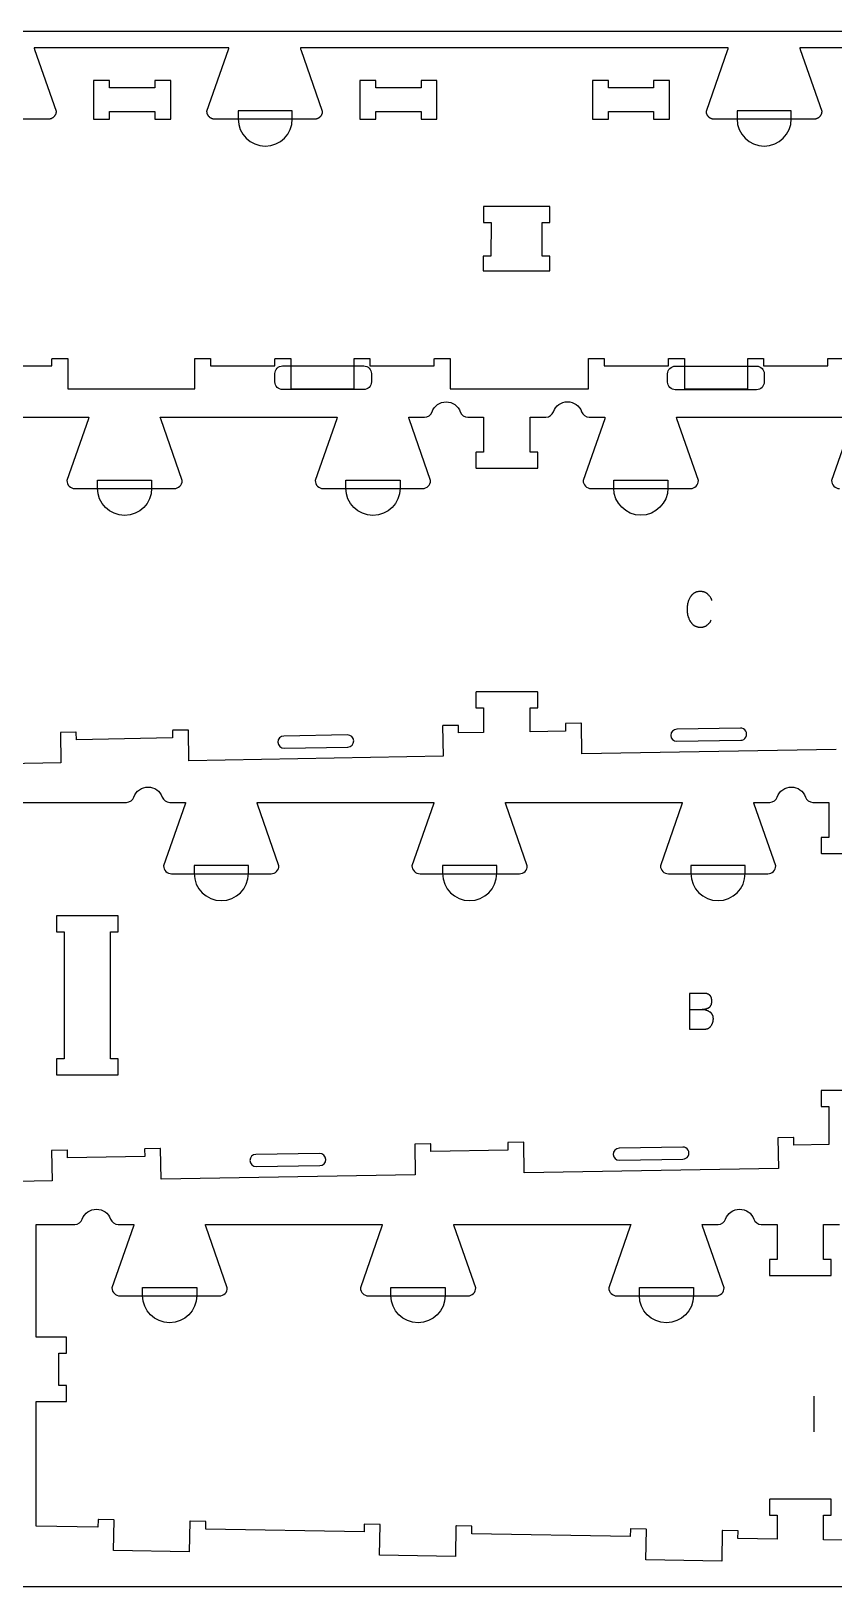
# Model space of a CAD drawing. Header units: millimetres. Extents: x -1220 to 1220, y -1270 to 1270.
# Drawn here: x -40 to 590, y 50 to 1270 of the extents above; entities that cross this region are included whole.
import ezdxf

# ---------------------------------------------------------------- set-up
doc = ezdxf.new("R2010")
doc.units = ezdxf.units.MM
for name, color, linetype, true_color in [('0_SHEET_SPRUCEPLY_2440X122', 1, 'Continuous', 0xff0000), ('1_ANYTOOL_1MMDEEP_LABELS_S', 2, 'Continuous', 0xffff00), ('3_ANYTOOL_CUTTHROUGH_INSID', 4, 'Continuous', 0x00ffff), ('4_ANYTOOL_CUTTHROUGH_OUTSI', 5, 'Continuous', 0x0000ff), ('5_ANYTOOL_HALF_MILL_9MM_IN', 3, 'Continuous', 0x00ff00)]:
    doc.layers.add(name, color=color, linetype=linetype, true_color=true_color)

msp = doc.modelspace()

# ---------------------------------------------------------------- linework, layer by layer
at = {"layer": '0_SHEET_SPRUCEPLY_2440X122'}
msp.add_lwpolyline([(1220, 1270), (1220, 50), (-1220, 50), (-1220, 1270)], close=True, dxfattribs=at)
at = {"layer": '1_ANYTOOL_1MMDEEP_LABELS_S'}
for points in [[(494.4, 823.6), (494.3, 824), (494.1, 824.3), (493.9, 824.7), (493.8, 825), (493.6, 825.4), (493.4, 825.7), (493.2, 826), (493, 826.4), (492.7, 826.7), (492.5, 827), (492.3, 827.3), (492, 827.5), (491.7, 827.8), (491.5, 828.1), (491.2, 828.3), (490.9, 828.6), (490.6, 828.8), (490.5, 828.9), (490.3, 829.1), (490.1, 829.2), (490, 829.3), (489.8, 829.4), (489.7, 829.5), (489.5, 829.6), (489.3, 829.6), (489.2, 829.7), (489, 829.8), (488.8, 829.9), (488.7, 830), (488.5, 830), (488.3, 830.1), (488.1, 830.1), (488, 830.2), (487.8, 830.3), (487.6, 830.3), (487.4, 830.3), (487.2, 830.4), (487, 830.4), (486.8, 830.5), (486.6, 830.5), (486.4, 830.5), (486.2, 830.5), (486, 830.6), (485.8, 830.6), (485.6, 830.6), (485.4, 830.6), (485.2, 830.6), (484.9, 830.6), (484.6, 830.6), (484.3, 830.5), (484, 830.5), (483.7, 830.5), (483.4, 830.4), (483.1, 830.4), (482.8, 830.3), (482.5, 830.2), (482.2, 830.2), (482, 830.1), (481.7, 830), (481.4, 829.9), (481.3, 829.8), (481.2, 829.7), (481.1, 829.7), (480.9, 829.6), (480.8, 829.6), (480.7, 829.5), (480.6, 829.4), (480.4, 829.3), (480.3, 829.3), (480.2, 829.2), (480.1, 829.1), (480, 829), (479.8, 828.9), (479.5, 828.7), (479.3, 828.5), (479.1, 828.3), (478.9, 828.1), (478.7, 827.9), (478.5, 827.7), (478.3, 827.5), (478.1, 827.2), (477.9, 827), (477.8, 826.7), (477.6, 826.5), (477.4, 826.2), (477.1, 825.6), (476.8, 825.1), (476.5, 824.5), (476.3, 823.9), (476, 823.4), (475.8, 822.8), (475.6, 822.2), (475.5, 821.6), (475.3, 821), (475.2, 820.4), (475.1, 819.8), (475, 819.1), (474.9, 818.5), (474.9, 817.9), (474.8, 817.2), (474.8, 816.6), (474.8, 815.9), (474.9, 815.3), (474.9, 814.6), (475, 814), (475.1, 813.4), (475.2, 812.8), (475.3, 812.2), (475.5, 811.6), (475.7, 811), (475.8, 810.4), (476.1, 809.8), (476.3, 809.2), (476.6, 808.6), (476.8, 808.1), (477.1, 807.5), (477.5, 806.9), (477.6, 806.7), (477.8, 806.4), (478, 806.2), (478.2, 805.9), (478.4, 805.7), (478.6, 805.5), (478.8, 805.2), (479, 805), (479.2, 804.8), (479.4, 804.6), (479.6, 804.5), (479.8, 804.3), (480, 804.2), (480.1, 804.1), (480.2, 804), (480.3, 804), (480.4, 803.9), (480.6, 803.8), (480.7, 803.7), (480.8, 803.7), (481.1, 803.5), (481.3, 803.4), (481.6, 803.3), (481.9, 803.2), (482.1, 803.1), (482.4, 803), (482.7, 802.9), (483, 802.9), (483.3, 802.8), (483.6, 802.7), (483.9, 802.7), (484.2, 802.7), (484.5, 802.6), (484.9, 802.6), (485.2, 802.6), (485.5, 802.6), (485.9, 802.6), (486.2, 802.6), (486.4, 802.6), (486.6, 802.6), (486.8, 802.7), (486.9, 802.7), (487.1, 802.7), (487.3, 802.7), (487.4, 802.8), (487.6, 802.8), (487.7, 802.8), (487.9, 802.9), (488, 802.9), (488.2, 803), (488.3, 803), (488.5, 803.1), (488.6, 803.1), (488.8, 803.2), (488.9, 803.2), (489.1, 803.3), (489.2, 803.4), (489.4, 803.4), (489.5, 803.5), (489.6, 803.6), (489.8, 803.7), (489.9, 803.7), (490, 803.8), (490.2, 803.9), (490.3, 804), (490.4, 804.1), (490.7, 804.3), (490.9, 804.5), (491.1, 804.7), (491.4, 804.9), (491.6, 805.1), (491.8, 805.4), (492, 805.6), (492.3, 805.8), (492.5, 806.1), (492.7, 806.3), (492.9, 806.6), (493.1, 806.9), (493.2, 807.2), (493.4, 807.4), (493.6, 807.7), (493.8, 808)], [(476.7, 502.7), (486.6, 502.8), (486.9, 502.8), (487.3, 502.9), (487.7, 502.9), (488, 503), (488.4, 503), (488.7, 503.1), (489.1, 503.2), (489.4, 503.2), (489.7, 503.3), (490.1, 503.4), (490.4, 503.6), (490.7, 503.7), (491, 503.8), (491.3, 503.9), (491.6, 504.1), (491.9, 504.2), (492, 504.3), (492, 504.3), (492.1, 504.4), (492.2, 504.4), (492.3, 504.4), (492.3, 504.5), (492.4, 504.5), (492.4, 504.6), (492.5, 504.6), (492.6, 504.7), (492.6, 504.7), (492.7, 504.8), (492.8, 504.9), (492.8, 504.9), (492.9, 505), (492.9, 505), (493, 505.1), (493, 505.2), (493.1, 505.2), (493.1, 505.3), (493.2, 505.3), (493.2, 505.4), (493.3, 505.5), (493.3, 505.6), (493.4, 505.6), (493.4, 505.7), (493.5, 505.8), (493.5, 505.8), (493.6, 505.9), (493.6, 506), (493.6, 506.1), (493.7, 506.2), (493.7, 506.2), (493.7, 506.3), (493.8, 506.5), (493.9, 506.7), (493.9, 506.8), (494, 507), (494, 507.2), (494.1, 507.4), (494.1, 507.6), (494.1, 507.8), (494.2, 508), (494.2, 508.2), (494.2, 508.5), (494.2, 508.7), (494.2, 508.9), (494.3, 509.1), (494.3, 509.4), (494.3, 509.8), (494.2, 509.9), (494.2, 510.1), (494.2, 510.3), (494.2, 510.5), (494.2, 510.6), (494.2, 510.8), (494.1, 511), (494.1, 511.1), (494.1, 511.3), (494, 511.4), (494, 511.6), (494, 511.7), (493.9, 511.9), (493.9, 512), (493.8, 512.2), (493.8, 512.3), (493.7, 512.4), (493.6, 512.6), (493.6, 512.7), (493.5, 512.8), (493.5, 512.9), (493.4, 513.1), (493.3, 513.2), (493.2, 513.3), (493.1, 513.4), (493.1, 513.5), (493, 513.6), (492.9, 513.7), (492.8, 513.8), (492.7, 513.9), (492.6, 514), (492.5, 514.1), (492.4, 514.2), (492.3, 514.3), (492.2, 514.4), (492.1, 514.4), (491.9, 514.5), (491.8, 514.6), (491.7, 514.6), (491.6, 514.7), (491.4, 514.8), (491.3, 514.8), (491.2, 514.9), (491, 515), (490.9, 515), (490.7, 515.1), (490.6, 515.1), (490.4, 515.1), (490.3, 515.2), (490.1, 515.2), (490, 515.2), (489.8, 515.3), (489.6, 515.3), (489.5, 515.3), (489.3, 515.4), (489.1, 515.4), (489, 515.4), (488.8, 515.4), (488.4, 515.4), (488, 515.4), (476.7, 515.4)], [(476.7, 515.4), (476.7, 487.4), (485.8, 487.4), (488.1, 487.3), (488.3, 487.3), (488.6, 487.3), (488.8, 487.3), (489, 487.4), (489.2, 487.4), (489.4, 487.4), (489.6, 487.4), (489.8, 487.5), (490, 487.5), (490.1, 487.5), (490.3, 487.6), (490.5, 487.6), (490.7, 487.7), (490.9, 487.7), (491, 487.8), (491.2, 487.9), (491.4, 488), (491.5, 488), (491.7, 488.1), (491.8, 488.2), (492, 488.3), (492.1, 488.4), (492.3, 488.5), (492.4, 488.7), (492.6, 488.8), (492.7, 488.9), (492.9, 489), (493, 489.2), (493.1, 489.3), (493.3, 489.4), (493.4, 489.6), (493.5, 489.7), (493.7, 490.1), (493.8, 490.2), (494, 490.4), (494.1, 490.6), (494.2, 490.7), (494.3, 490.9), (494.4, 491.1), (494.4, 491.2), (494.5, 491.4), (494.6, 491.6), (494.7, 491.7), (494.8, 491.9), (494.8, 492.1), (494.9, 492.3), (495, 492.4), (495, 492.6), (495.1, 492.8), (495.1, 493), (495.2, 493.2), (495.2, 493.3), (495.3, 493.5), (495.3, 493.7), (495.3, 493.9), (495.4, 494.1), (495.4, 494.3), (495.4, 494.4), (495.4, 494.6), (495.4, 494.8), (495.4, 495), (495.5, 495.2), (495.5, 495.4), (495.5, 495.6), (495.4, 495.9), (495.4, 496.1), (495.4, 496.3), (495.4, 496.5), (495.4, 496.7), (495.3, 496.9), (495.3, 497.2), (495.2, 497.4), (495.2, 497.6), (495.1, 497.7), (495.1, 497.9), (495, 498.1), (494.9, 498.3), (494.9, 498.5), (494.8, 498.6), (494.7, 498.7), (494.7, 498.8), (494.6, 498.9), (494.6, 499), (494.5, 499.1), (494.5, 499.1), (494.4, 499.2), (494.4, 499.3), (494.3, 499.4), (494.3, 499.4), (494.2, 499.5), (494.2, 499.6), (494.1, 499.7), (494.1, 499.7), (494, 499.8), (493.9, 499.9), (493.9, 499.9), (493.8, 500), (493.7, 500.1), (493.7, 500.1), (493.6, 500.2), (493.5, 500.3), (493.4, 500.3), (493.4, 500.4), (493.2, 500.5), (493.1, 500.6), (492.9, 500.7), (492.7, 500.8), (492.4, 501), (492, 501.2), (491.7, 501.4), (491.3, 501.6), (491, 501.7), (490.6, 501.9), (490.2, 502), (489.8, 502.2), (489.4, 502.3), (489.1, 502.4), (488.7, 502.5), (488.3, 502.6), (487.8, 502.6), (487.4, 502.7), (487, 502.7), (486.6, 502.8)], [(574.2, 199.6), (574.2, 171.6)]]:
    msp.add_lwpolyline(points, dxfattribs=at)
at = {"layer": '3_ANYTOOL_CUTTHROUGH_INSID'}
for points in [[(21.7, 1225.4), (21.7, 1231.4), (9.2, 1231.4), (9.2, 1200.9), (21.7, 1200.9), (21.7, 1206.9), (57.2, 1206.9), (57.2, 1200.9), (69.7, 1200.9), (69.7, 1231.4), (57.2, 1231.4), (57.2, 1225.4)], [(230.6, 1225.4), (230.6, 1231.4), (218.1, 1231.4), (218.1, 1200.9), (230.6, 1200.9), (230.6, 1206.9), (266.1, 1206.9), (266.1, 1200.9), (278.6, 1200.9), (278.6, 1231.4), (266.1, 1231.4), (266.1, 1225.4)], [(448.6, 1225.4), (413.1, 1225.4), (413.1, 1231.4), (400.6, 1231.4), (400.6, 1200.9), (413.1, 1200.9), (413.1, 1206.9), (448.6, 1206.9), (448.6, 1200.9), (461.1, 1200.9), (461.1, 1231.4), (448.6, 1231.4)], [(339.6, 1081.9), (367.2, 1081.9), (367.2, 1093.4), (361.2, 1093.4), (361.2, 1119.9), (367.2, 1119.9), (367.2, 1132.4), (315, 1132.4), (315, 1119.9), (321, 1119.9), (320.9, 1093.4), (314.9, 1093.4), (314.9, 1081.9)], [(-14, 464.1), (-20, 464.1), (-20, 451.6), (28.5, 451.6), (28.5, 464.1), (22.5, 464.1), (22.5, 563.6), (28.5, 563.6), (28.5, 576.1), (-20, 576.1), (-20, 563.6), (-14, 563.6)]]:
    msp.add_lwpolyline(points, close=True, dxfattribs=at)
for points in [[(516.9, 713.9, 1), (516.7, 723.4), (466.7, 722.6, 1), (466.9, 713.1)], [(208.6, 708.6, 1), (208.4, 718.1), (158.4, 717.2, 1), (158.6, 707.7)], [(471.6, 385.4, 1), (471.5, 394.9), (421.5, 394, 1), (421.7, 384.5)], [(186.7, 380.4, 1), (186.5, 389.9), (136.5, 389.1, 1), (136.7, 379.6)]]:
    msp.add_lwpolyline(points, format="xyb", close=True, dxfattribs=at)
at = {"layer": '4_ANYTOOL_CUTTHROUGH_OUTSI'}
for points in [[(-133.4, 967.3), (5.3, 967.3, -0.061485), (5.1, 965.9), (-11.8, 917.6, 0.084368), (-11.8, 917.5, 0.414214), (-5.6, 911.3), (72.4, 911.3, 0.414214), (78.7, 917.5, 0.084368), (78.7, 917.6), (61.8, 965.9, -0.061485), (61.5, 967.3), (200.2, 967.3, -0.061485), (200, 965.9), (183.1, 917.6, 0.084368), (183.1, 917.5, 0.414214), (189.3, 911.3), (267.3, 911.3, 0.414214), (273.6, 917.5, 0.084368), (273.6, 917.6), (256.7, 965.9, -0.061485), (256.4, 967.3), (268.8, 967.3, 0.317837), (274.7, 971.4, -0.317837), (285.8, 979.3, -0.317837), (296.9, 971.4, 0.317837), (302.8, 967.3), (315.2, 967.3), (315.2, 939.8), (309.4, 939.8), (309.4, 939.8, 0.414214), (309.2, 939.5), (309.2, 927.5, 0.414214), (309.4, 927.3), (333.4, 927.3, 0.191202), (333.6, 927.3), (357.4, 927.3, 0.414214), (357.7, 927.6), (357.7, 939.6, 0.414214), (357.4, 939.8), (351.7, 939.8), (351.7, 967.3), (364.1, 967.3), (364.1, 967.3, 0.317837), (370, 971.5, -0.707107), (392.1, 971.5, 0.317837), (398, 967.3), (410.4, 967.3, -0.061485), (410.2, 965.9), (393.3, 917.7, 0.084368), (393.3, 917.6, 0.414214), (399.5, 911.3), (477.5, 911.3, 0.414214), (483.8, 917.6, 0.084368), (483.8, 917.7), (466.9, 965.9, -0.061485), (466.6, 967.3), (605.3, 967.3, -0.061485)], [(605.1, 965.9), (588.2, 917.7, 0.084368), (588.2, 917.6, 0.414214), (594.4, 911.3)], [(591.8, 706.7), (392.3, 703.3), (391.9, 727), (391.9, 727, 0.414214), (391.6, 727.3), (379.6, 727, 0.414214), (379.4, 726.8), (379.5, 721), (351.7, 720.6), (351.7, 739.3), (357.4, 739.3), (357.4, 739.3, 0.414214), (357.7, 739.5), (357.7, 751.5, 0.414214), (357.4, 751.8), (309.4, 751.8, 0.414214), (309.2, 751.5), (309.2, 739.5, 0.414214), (309.4, 739.3), (315.2, 739.3), (315.2, 719.9), (295.6, 719.6), (295.5, 725.3), (295.5, 725.3, 0.414214), (295.3, 725.6), (283.3, 725.4, 0.414214), (283, 725.1), (283.5, 701.4), (84, 697.9), (83.6, 721.6), (83.6, 721.6, 0.414214), (83.3, 721.9), (71.3, 721.7, 0.414214), (71.1, 721.4), (71.2, 715.7), (-4.3, 714.3), (-4.4, 720.1), (-4.4, 720.1, 0.414214), (-4.7, 720.3), (-16.7, 720.1, 0.414214), (-16.9, 719.9), (-16.5, 696.1), (-216, 692.6)], [(-101.6, 665.2), (34.9, 665.2, 0.317837), (40.8, 669.4, -0.707107), (63, 669.4, 0.317837), (68.9, 665.2), (81.3, 665.2, -0.061485), (81, 663.8), (64.1, 615.5, 0.084368), (64.1, 615.4, 0.414214), (70.4, 609.2), (148.4, 609.2, 0.414214), (154.6, 615.4, 0.084368), (154.6, 615.5), (137.7, 663.8, -0.061485), (137.5, 665.2), (276.2, 665.2, -0.061485), (275.9, 663.8), (259, 615.5, 0.084368), (259, 615.4, 0.414214), (265.3, 609.2), (343.3, 609.2, 0.414214), (349.5, 615.4, 0.084368), (349.5, 615.5), (332.6, 663.8, -0.061485), (332.4, 665.2), (471.1, 665.2, -0.061485), (470.8, 663.8), (453.9, 615.5, 0.084368), (453.9, 615.4, 0.414214), (460.2, 609.2), (538.2, 609.2, 0.414214), (544.4, 615.4, 0.084368), (544.4, 615.5), (527.5, 663.8, -0.061485), (527.3, 665.2), (539.7, 665.2, 0.317837), (545.6, 669.4, -0.317837), (556.7, 677.2, -0.317837), (567.7, 669.4, 0.317837), (573.6, 665.2), (586, 665.2), (586, 637.7), (580.3, 637.7), (580.3, 637.7, 0.414214), (580, 637.4), (580, 625.4, 0.414214), (580.3, 625.2), (628.3, 625.2, 0.414214)], [(628.3, 439.2), (580.3, 439.2, 0.414214), (580, 439), (580, 427, 0.414214), (580.3, 426.7), (586, 426.7), (586, 396.9), (558.7, 396.4), (558.6, 402.2), (558.6, 402.2, 0.414214), (558.4, 402.4), (546.4, 402.2, 0.414214), (546.1, 402), (546.5, 378.2), (347.1, 374.7), (346.7, 398.5), (346.7, 398.5, 0.414214), (346.4, 398.7), (334.4, 398.5, 0.414214), (334.2, 398.3), (334.3, 392.5), (273.8, 391.5), (273.7, 397.2), (273.7, 397.2, 0.414214), (273.4, 397.5), (261.4, 397.2, 0.414214), (261.2, 397), (261.6, 373.2), (62.1, 369.8), (61.7, 393.5), (61.7, 393.5, 0.414214), (61.4, 393.8), (49.4, 393.5, 0.414214), (49.2, 393.3), (49.3, 387.5), (-11.2, 386.5), (-11.3, 392.2), (-11.3, 392.2, 0.414214), (-11.5, 392.5), (-23.5, 392.3, 0.414214), (-23.8, 392), (-23.4, 368.3), (-222.8, 364.8)], [(612.5, 86.3), (582, 86.8), (582, 106.2), (587.8, 106.2, 0.414214), (588, 106.4), (588, 118.4, 0.414214), (587.8, 118.7), (564, 118.7), (563.5, 118.7), (539.8, 118.7, 0.414214), (539.5, 118.4), (539.5, 106.4, 0.414214), (539.8, 106.2), (545.5, 106.2), (545.5, 87.5), (514.8, 88), (514.9, 93.8, 0.414214), (514.6, 94), (502.6, 94.2, 0.414214), (502.4, 94), (502, 70.2), (442.5, 71.3), (442.9, 95, 0.414214), (442.7, 95.3), (430.7, 95.5, 0.414214), (430.4, 95.2), (430.3, 89.5), (305.9, 91.7), (306, 97.4, 0.414214), (305.8, 97.7), (293.8, 97.9, 0.414214), (293.5, 97.6), (293.1, 73.9), (233.6, 74.9), (234, 98.7, 0.414214), (233.8, 98.9), (221.8, 99.1, 0.414214), (221.5, 98.9), (221.4, 93.1), (97.1, 95.3), (97.2, 101, 0.414214), (96.9, 101.3), (84.9, 101.5, 0.414214), (84.7, 101.3), (84.2, 77.5), (24.8, 78.6), (25.2, 102.3, 0.414214), (24.9, 102.6), (12.9, 102.8, 0.414214), (12.7, 102.5), (12.6, 96.8), (-36, 97.6), (-36, 195.4), (-12.2, 195.4, 0.414214), (-12, 195.7), (-12, 207.7, 0.414214), (-12.2, 207.9), (-18, 207.9), (-18, 233.4), (-12.2, 233.4, 0.414214), (-12, 233.7), (-12, 245.7, 0.414214), (-12.2, 245.9), (-36, 245.9), (-36, 334.2), (-5.6, 334.2, 0.317837), (0.3, 338.4, -0.317837), (11.4, 346.2, -0.317837), (22.5, 338.4, 0.317837), (28.4, 334.2), (40.8, 334.2, -0.061485), (40.5, 332.8), (23.6, 284.5, 0.084368), (23.6, 284.4, 0.414214), (29.9, 278.2), (107.9, 278.2, 0.414214), (114.1, 284.4, 0.084368), (114.1, 284.5), (97.2, 332.8, -0.061485), (97, 334.2), (235.7, 334.2, -0.061485), (235.4, 332.8), (218.5, 284.5, 0.084368), (218.5, 284.4, 0.414214), (224.8, 278.2), (302.8, 278.2, 0.414214), (309, 284.4, 0.084368), (309, 284.5), (292.1, 332.8, -0.061485), (291.9, 334.2), (430.6, 334.2, -0.061485), (430.3, 332.8), (413.4, 284.5, 0.084368), (413.4, 284.4, 0.414214), (419.7, 278.2), (497.7, 278.2, 0.414214), (503.9, 284.4, 0.084368), (503.9, 284.5), (487, 332.8, -0.061485), (486.8, 334.2), (499.2, 334.2, 0.317837), (505.1, 338.4, -0.317837), (516.1, 346.2, -0.317837), (527.2, 338.4, 0.317837), (533.1, 334.2), (545.5, 334.2), (545.5, 306.7), (539.8, 306.7, 0.414214), (539.5, 306.4), (539.5, 294.4, 0.414214), (539.8, 294.2), (563.7, 294.2, 0.107771), (563.8, 294.2), (587.8, 294.2, 0.414214), (588, 294.4), (588, 306.4, 0.414214), (587.8, 306.7), (582, 306.7), (582, 334.2), (594.4, 334.2, 0.317837)]]:
    msp.add_lwpolyline(points, format="xyb", dxfattribs=at)
for points in [[(716.1, 1256.9, 0), (563.4, 1256.9, 0), (563.4, 1256.7, 0), (563.4, 1256.5, 0), (563.4, 1256.3, 0), (563.4, 1256.2, 0), (563.5, 1256, 0), (563.5, 1255.8, 0), (563.5, 1255.6, 0), (563.6, 1255.5, 0), (580.5, 1207.2, 0), (580.5, 1207.2, 0), (580.5, 1207.2, 0), (580.5, 1207.2, 0), (580.5, 1207.2, 0), (580.5, 1207.1, 0), (580.5, 1207.1, 0), (580.5, 1207.1, 0), (580.5, 1207.1, 0), (580.5, 1207.1, 0), (580.5, 1207.1, 0), (580.5, 1206.9, 0), (580.5, 1206.7, 0), (580.5, 1206.5, 0), (580.4, 1206.3, 0), (580.4, 1206, 0), (580.4, 1205.8, 0), (580.3, 1205.6, 0), (580.3, 1205.4, 0), (580.2, 1205.2, 0), (580.1, 1205, 0), (580.1, 1204.8, 0), (580, 1204.6, 0), (579.9, 1204.4, 0), (579.8, 1204.2, 0), (579.7, 1204, 0), (579.6, 1203.9, 0), (579.5, 1203.7, 0), (579.4, 1203.5, 0), (579.2, 1203.3, 0), (579.1, 1203.2, 0), (579, 1203, 0), (578.8, 1202.8, 0), (578.7, 1202.7, 0), (578.5, 1202.5, 0), (578.4, 1202.4, 0), (578.2, 1202.3, 0), (578, 1202.1, 0), (577.9, 1202, 0), (577.7, 1201.9, 0), (577.5, 1201.8, 0), (577.3, 1201.7, 0), (577.1, 1201.6, 0), (576.9, 1201.5, 0), (576.7, 1201.4, 0), (576.5, 1201.3, 0), (576.3, 1201.2, 0), (576.1, 1201.1, 0), (575.9, 1201.1, 0), (575.7, 1201, 0), (575.5, 1201, 0), (575.3, 1200.9, 0), (575.1, 1200.9, 0), (574.9, 1200.9, 0), (574.7, 1200.9, 0), (574.5, 1200.9, 0), (574.3, 1200.9, 0), (496.3, 1200.9, 0), (496, 1200.9, 0), (495.8, 1200.9, 0), (495.6, 1200.9, 0), (495.4, 1200.9, 0), (495.2, 1200.9, 0), (495, 1201, 0), (494.8, 1201, 0), (494.6, 1201.1, 0), (494.4, 1201.1, 0), (494.2, 1201.2, 0), (494, 1201.3, 0), (493.8, 1201.4, 0), (493.6, 1201.5, 0), (493.4, 1201.6, 0), (493.2, 1201.7, 0), (493, 1201.8, 0), (492.8, 1201.9, 0), (492.7, 1202, 0), (492.5, 1202.1, 0), (492.3, 1202.3, 0), (492.1, 1202.4, 0), (492, 1202.5, 0), (491.8, 1202.7, 0), (491.7, 1202.8, 0), (491.5, 1203, 0), (491.4, 1203.2, 0), (491.3, 1203.3, 0), (491.1, 1203.5, 0), (491, 1203.7, 0), (490.9, 1203.9, 0), (490.8, 1204, 0), (490.7, 1204.2, 0), (490.6, 1204.4, 0), (490.5, 1204.6, 0), (490.4, 1204.8, 0), (490.4, 1205, 0), (490.3, 1205.2, 0), (490.2, 1205.4, 0), (490.2, 1205.6, 0), (490.1, 1205.8, 0), (490.1, 1206, 0), (490.1, 1206.3, 0), (490, 1206.5, 0), (490, 1206.7, 0), (490, 1206.9, 0), (490, 1207.1, 0), (490, 1207.1, 0), (490, 1207.1, 0), (490, 1207.1, 0), (490, 1207.1, 0), (490, 1207.1, 0), (490, 1207.2, 0), (490, 1207.2, 0), (490, 1207.2, 0), (490, 1207.2, 0), (490, 1207.2, 0), (506.9, 1255.5, 0), (507, 1255.6, 0), (507, 1255.8, 0), (507, 1256, 0), (507.1, 1256.2, 0), (507.1, 1256.3, 0), (507.1, 1256.5, 0), (507.1, 1256.7, 0), (507.1, 1256.9, 0), (171.5, 1256.9, 0), (171.5, 1256.7, 0), (171.5, 1256.5, 0), (171.5, 1256.3, 0), (171.6, 1256.2, 0), (171.6, 1256, 0), (171.6, 1255.8, 0), (171.7, 1255.6, 0), (171.7, 1255.5, 0), (188.6, 1207.2, 0), (188.6, 1207.2, 0), (188.6, 1207.2, 0), (188.6, 1207.2, 0), (188.6, 1207.2, 0), (188.6, 1207.1, 0), (188.6, 1207.1, 0), (188.6, 1207.1, 0), (188.6, 1207.1, 0), (188.6, 1207.1, 0), (188.6, 1207.1, 0), (188.6, 1206.9, 0), (188.6, 1206.7, 0), (188.6, 1206.5, 0), (188.6, 1206.3, 0), (188.5, 1206, 0), (188.5, 1205.8, 0), (188.5, 1205.6, 0), (188.4, 1205.4, 0), (188.3, 1205.2, 0), (188.3, 1205, 0), (188.2, 1204.8, 0), (188.1, 1204.6, 0), (188, 1204.4, 0), (187.9, 1204.2, 0), (187.8, 1204, 0), (187.7, 1203.9, 0), (187.6, 1203.7, 0), (187.5, 1203.5, 0), (187.4, 1203.3, 0), (187.2, 1203.2, 0), (187.1, 1203, 0), (186.9, 1202.8, 0), (186.8, 1202.7, 0), (186.6, 1202.5, 0), (186.5, 1202.4, 0), (186.3, 1202.3, 0), (186.2, 1202.1, 0), (186, 1202, 0), (185.8, 1201.9, 0), (185.6, 1201.8, 0), (185.4, 1201.7, 0), (185.3, 1201.6, 0), (185.1, 1201.5, 0), (184.9, 1201.4, 0), (184.7, 1201.3, 0), (184.5, 1201.2, 0), (184.3, 1201.1, 0), (184.1, 1201.1, 0), (183.9, 1201, 0), (183.6, 1201, 0), (183.4, 1200.9, 0), (183.2, 1200.9, 0), (183, 1200.9, 0), (182.8, 1200.9, 0), (182.6, 1200.9, 0), (182.4, 1200.9, 0), (104.4, 1200.9, 0), (104.2, 1200.9, 0), (104, 1200.9, 0), (103.7, 1200.9, 0), (103.5, 1200.9, 0), (103.3, 1200.9, 0), (103.1, 1201, 0), (102.9, 1201, 0), (102.7, 1201.1, 0), (102.5, 1201.1, 0), (102.3, 1201.2, 0), (102.1, 1201.3, 0), (101.9, 1201.4, 0), (101.7, 1201.5, 0), (101.5, 1201.6, 0), (101.3, 1201.7, 0), (101.1, 1201.8, 0), (100.9, 1201.9, 0), (100.8, 1202, 0), (100.6, 1202.1, 0), (100.4, 1202.3, 0), (100.3, 1202.4, 0), (100.1, 1202.5, 0), (100, 1202.7, 0), (99.8, 1202.8, 0), (99.7, 1203, 0), (99.5, 1203.2, 0), (99.4, 1203.3, 0), (99.3, 1203.5, 0), (99.2, 1203.7, 0), (99, 1203.9, 0), (98.9, 1204, 0), (98.8, 1204.2, 0), (98.7, 1204.4, 0), (98.6, 1204.6, 0), (98.6, 1204.8, 0), (98.5, 1205, 0), (98.4, 1205.2, 0), (98.4, 1205.4, 0), (98.3, 1205.6, 0), (98.3, 1205.8, 0), (98.2, 1206, 0), (98.2, 1206.3, 0), (98.2, 1206.5, 0), (98.1, 1206.7, 0), (98.1, 1206.9, 0), (98.1, 1207.1, 0), (98.1, 1207.1, 0), (98.1, 1207.1, 0), (98.1, 1207.1, 0), (98.1, 1207.1, 0), (98.1, 1207.1, 0), (98.1, 1207.2, 0), (98.1, 1207.2, 0), (98.1, 1207.2, 0), (98.1, 1207.2, 0), (98.1, 1207.2, 0), (115, 1255.5, 0), (115.1, 1255.6, 0), (115.1, 1255.8, 0), (115.2, 1256, 0), (115.2, 1256.2, 0), (115.2, 1256.3, 0), (115.2, 1256.5, 0), (115.3, 1256.7, 0), (115.3, 1256.9, 0), (-37.4, 1256.9, 0), (-37.4, 1256.7, 0), (-37.4, 1256.5, 0), (-37.4, 1256.3, 0), (-37.3, 1256.2, 0), (-37.3, 1256, 0), (-37.3, 1255.8, 0), (-37.2, 1255.6, 0), (-37.2, 1255.5, 0), (-20.3, 1207.2, 0), (-20.3, 1207.2, 0), (-20.3, 1207.2, 0), (-20.3, 1207.2, 0), (-20.3, 1207.2, 0), (-20.3, 1207.1, 0), (-20.3, 1207.1, 0), (-20.3, 1207.1, 0), (-20.3, 1207.1, 0), (-20.3, 1207.1, 0), (-20.3, 1207.1, 0), (-20.3, 1206.9, 0), (-20.3, 1206.7, 0), (-20.3, 1206.5, 0), (-20.3, 1206.3, 0), (-20.4, 1206, 0), (-20.4, 1205.8, 0), (-20.5, 1205.6, 0), (-20.5, 1205.4, 0), (-20.6, 1205.2, 0), (-20.6, 1205, 0), (-20.7, 1204.8, 0), (-20.8, 1204.6, 0), (-20.9, 1204.4, 0), (-21, 1204.2, 0), (-21.1, 1204, 0), (-21.2, 1203.9, 0), (-21.3, 1203.7, 0), (-21.4, 1203.5, 0), (-21.5, 1203.3, 0), (-21.7, 1203.2, 0), (-21.8, 1203, 0), (-22, 1202.8, 0), (-22.1, 1202.7, 0), (-22.3, 1202.5, 0), (-22.4, 1202.4, 0), (-22.6, 1202.3, 0), (-22.8, 1202.1, 0), (-22.9, 1202, 0), (-23.1, 1201.9, 0), (-23.3, 1201.8, 0), (-23.5, 1201.7, 0), (-23.7, 1201.6, 0), (-23.8, 1201.5, 0), (-24, 1201.4, 0), (-24.2, 1201.3, 0), (-24.4, 1201.2, 0), (-24.6, 1201.1, 0), (-24.8, 1201.1, 0), (-25, 1201, 0), (-25.3, 1201, 0), (-25.5, 1200.9, 0), (-25.7, 1200.9, 0), (-25.9, 1200.9, 0), (-26.1, 1200.9, 0), (-26.3, 1200.9, 0), (-26.5, 1200.9, 0), (-104.5, 1200.9, 0)], [(-74, 1007.4, 0), (-23.5, 1007.4, 0), (-23.5, 1013.1, 0), (-23.5, 1013.1, 0), (-23.5, 1013.1, 0), (-23.5, 1013.1, 0), (-23.4, 1013.1, 0), (-23.4, 1013.1, 0), (-23.4, 1013.2, 0), (-23.4, 1013.2, 0), (-23.4, 1013.2, 0), (-23.4, 1013.2, 0), (-23.4, 1013.2, 0), (-23.4, 1013.2, 0), (-23.4, 1013.2, 0), (-23.4, 1013.2, 0), (-23.4, 1013.2, 0), (-23.4, 1013.2, 0), (-23.4, 1013.2, 0), (-23.4, 1013.2, 0), (-23.4, 1013.2, 0), (-23.4, 1013.3, 0), (-23.4, 1013.3, 0), (-23.4, 1013.3, 0), (-23.4, 1013.3, 0), (-23.4, 1013.3, 0), (-23.4, 1013.3, 0), (-23.4, 1013.3, 0), (-23.4, 1013.3, 0), (-23.4, 1013.3, 0), (-23.3, 1013.3, 0), (-23.3, 1013.3, 0), (-23.3, 1013.3, 0), (-23.3, 1013.3, 0), (-23.3, 1013.3, 0), (-23.3, 1013.3, 0), (-23.3, 1013.3, 0), (-23.3, 1013.3, 0), (-23.3, 1013.3, 0), (-23.3, 1013.3, 0), (-23.3, 1013.3, 0), (-23.3, 1013.3, 0), (-23.3, 1013.3, 0), (-23.2, 1013.3, 0), (-23.2, 1013.4, 0), (-23.2, 1013.4, 0), (-23.2, 1013.4, 0), (-23.2, 1013.4, 0), (-23.2, 1013.4, 0), (-11.2, 1013.4, 0), (-11.2, 1013.4, 0), (-11.2, 1013.4, 0), (-11.2, 1013.4, 0), (-11.2, 1013.4, 0), (-11.2, 1013.3, 0), (-11.2, 1013.3, 0), (-11.1, 1013.3, 0), (-11.1, 1013.3, 0), (-11.1, 1013.3, 0), (-11.1, 1013.3, 0), (-11.1, 1013.3, 0), (-11.1, 1013.3, 0), (-11.1, 1013.3, 0), (-11.1, 1013.3, 0), (-11.1, 1013.3, 0), (-11.1, 1013.3, 0), (-11.1, 1013.3, 0), (-11.1, 1013.3, 0), (-11.1, 1013.3, 0), (-11, 1013.3, 0), (-11, 1013.3, 0), (-11, 1013.3, 0), (-11, 1013.3, 0), (-11, 1013.3, 0), (-11, 1013.3, 0), (-11, 1013.3, 0), (-11, 1013.3, 0), (-11, 1013.2, 0), (-11, 1013.2, 0), (-11, 1013.2, 0), (-11, 1013.2, 0), (-11, 1013.2, 0), (-11, 1013.2, 0), (-11, 1013.2, 0), (-11, 1013.2, 0), (-11, 1013.2, 0), (-11, 1013.2, 0), (-11, 1013.2, 0), (-11, 1013.2, 0), (-11, 1013.2, 0), (-11, 1013.1, 0), (-11, 1013.1, 0), (-11, 1013.1, 0), (-11, 1013.1, 0), (-11, 1013.1, 0), (-11, 1013.1, 0), (-11, 989.4, 0), (88.5, 989.4, 0), (88.5, 1013.1, 0), (88.5, 1013.1, 0), (88.5, 1013.1, 0), (88.5, 1013.1, 0), (88.6, 1013.1, 0), (88.6, 1013.1, 0), (88.6, 1013.2, 0), (88.6, 1013.2, 0), (88.6, 1013.2, 0), (88.6, 1013.2, 0), (88.6, 1013.2, 0), (88.6, 1013.2, 0), (88.6, 1013.2, 0), (88.6, 1013.2, 0), (88.6, 1013.2, 0), (88.6, 1013.2, 0), (88.6, 1013.2, 0), (88.6, 1013.2, 0), (88.6, 1013.2, 0), (88.6, 1013.3, 0), (88.6, 1013.3, 0), (88.6, 1013.3, 0), (88.6, 1013.3, 0), (88.6, 1013.3, 0), (88.6, 1013.3, 0), (88.6, 1013.3, 0), (88.6, 1013.3, 0), (88.6, 1013.3, 0), (88.7, 1013.3, 0), (88.7, 1013.3, 0), (88.7, 1013.3, 0), (88.7, 1013.3, 0), (88.7, 1013.3, 0), (88.7, 1013.3, 0), (88.7, 1013.3, 0), (88.7, 1013.3, 0), (88.7, 1013.3, 0), (88.7, 1013.3, 0), (88.7, 1013.3, 0), (88.7, 1013.3, 0), (88.7, 1013.3, 0), (88.8, 1013.3, 0), (88.8, 1013.4, 0), (88.8, 1013.4, 0), (88.8, 1013.4, 0), (88.8, 1013.4, 0), (88.8, 1013.4, 0), (100.8, 1013.4, 0), (100.8, 1013.4, 0), (100.8, 1013.4, 0), (100.8, 1013.4, 0), (100.8, 1013.4, 0), (100.8, 1013.3, 0), (100.8, 1013.3, 0), (100.9, 1013.3, 0), (100.9, 1013.3, 0), (100.9, 1013.3, 0), (100.9, 1013.3, 0), (100.9, 1013.3, 0), (100.9, 1013.3, 0), (100.9, 1013.3, 0), (100.9, 1013.3, 0), (100.9, 1013.3, 0), (100.9, 1013.3, 0), (100.9, 1013.3, 0), (100.9, 1013.3, 0), (100.9, 1013.3, 0), (101, 1013.3, 0), (101, 1013.3, 0), (101, 1013.3, 0), (101, 1013.3, 0), (101, 1013.3, 0), (101, 1013.3, 0), (101, 1013.3, 0), (101, 1013.3, 0), (101, 1013.2, 0), (101, 1013.2, 0), (101, 1013.2, 0), (101, 1013.2, 0), (101, 1013.2, 0), (101, 1013.2, 0), (101, 1013.2, 0), (101, 1013.2, 0), (101, 1013.2, 0), (101, 1013.2, 0), (101, 1013.2, 0), (101, 1013.2, 0), (101, 1013.2, 0), (101, 1013.1, 0), (101, 1013.1, 0), (101, 1013.1, 0), (101, 1013.1, 0), (101, 1013.1, 0), (101, 1013.1, 0), (101, 1007.4, 0), (151.5, 1007.4, 0), (151.5, 1013.1, 0), (151.5, 1013.1, 0), (151.5, 1013.1, 0), (151.5, 1013.1, 0), (151.6, 1013.1, 0), (151.6, 1013.1, 0), (151.6, 1013.2, 0), (151.6, 1013.2, 0), (151.6, 1013.2, 0), (151.6, 1013.2, 0), (151.6, 1013.2, 0), (151.6, 1013.2, 0), (151.6, 1013.2, 0), (151.6, 1013.2, 0), (151.6, 1013.2, 0), (151.6, 1013.2, 0), (151.6, 1013.2, 0), (151.6, 1013.2, 0), (151.6, 1013.2, 0), (151.6, 1013.3, 0), (151.6, 1013.3, 0), (151.6, 1013.3, 0), (151.6, 1013.3, 0), (151.6, 1013.3, 0), (151.6, 1013.3, 0), (151.6, 1013.3, 0), (151.6, 1013.3, 0), (151.6, 1013.3, 0), (151.7, 1013.3, 0), (151.7, 1013.3, 0), (151.7, 1013.3, 0), (151.7, 1013.3, 0), (151.7, 1013.3, 0), (151.7, 1013.3, 0), (151.7, 1013.3, 0), (151.7, 1013.3, 0), (151.7, 1013.3, 0), (151.7, 1013.3, 0), (151.7, 1013.3, 0), (151.7, 1013.3, 0), (151.7, 1013.3, 0), (151.8, 1013.3, 0), (151.8, 1013.4, 0), (151.8, 1013.4, 0), (151.8, 1013.4, 0), (151.8, 1013.4, 0), (151.8, 1013.4, 0), (163.8, 1013.4, 0), (163.8, 1013.4, 0), (163.8, 1013.4, 0), (163.8, 1013.4, 0), (163.8, 1013.4, 0), (163.8, 1013.3, 0), (163.8, 1013.3, 0), (163.9, 1013.3, 0), (163.9, 1013.3, 0), (163.9, 1013.3, 0), (163.9, 1013.3, 0), (163.9, 1013.3, 0), (163.9, 1013.3, 0), (163.9, 1013.3, 0), (163.9, 1013.3, 0), (163.9, 1013.3, 0), (163.9, 1013.3, 0), (163.9, 1013.3, 0), (163.9, 1013.3, 0), (163.9, 1013.3, 0), (164, 1013.3, 0), (164, 1013.3, 0), (164, 1013.3, 0), (164, 1013.3, 0), (164, 1013.3, 0), (164, 1013.3, 0), (164, 1013.3, 0), (164, 1013.3, 0), (164, 1013.2, 0), (164, 1013.2, 0), (164, 1013.2, 0), (164, 1013.2, 0), (164, 1013.2, 0), (164, 1013.2, 0), (164, 1013.2, 0), (164, 1013.2, 0), (164, 1013.2, 0), (164, 1013.2, 0), (164, 1013.2, 0), (164, 1013.2, 0), (164, 1013.2, 0), (164, 1013.1, 0), (164, 1013.1, 0), (164, 1013.1, 0), (164, 1013.1, 0), (164, 1013.1, 0), (164, 1013.1, 0), (164, 989.4, 0), (213.5, 989.4, 0), (213.5, 1013.1, 0), (213.5, 1013.1, 0), (213.5, 1013.1, 0), (213.5, 1013.1, 0), (213.6, 1013.1, 0), (213.6, 1013.1, 0), (213.6, 1013.2, 0), (213.6, 1013.2, 0), (213.6, 1013.2, 0), (213.6, 1013.2, 0), (213.6, 1013.2, 0), (213.6, 1013.2, 0), (213.6, 1013.2, 0), (213.6, 1013.2, 0), (213.6, 1013.2, 0), (213.6, 1013.2, 0), (213.6, 1013.2, 0), (213.6, 1013.2, 0), (213.6, 1013.2, 0), (213.6, 1013.3, 0), (213.6, 1013.3, 0), (213.6, 1013.3, 0), (213.6, 1013.3, 0), (213.6, 1013.3, 0), (213.6, 1013.3, 0), (213.6, 1013.3, 0), (213.6, 1013.3, 0), (213.6, 1013.3, 0), (213.7, 1013.3, 0), (213.7, 1013.3, 0), (213.7, 1013.3, 0), (213.7, 1013.3, 0), (213.7, 1013.3, 0), (213.7, 1013.3, 0), (213.7, 1013.3, 0), (213.7, 1013.3, 0), (213.7, 1013.3, 0), (213.7, 1013.3, 0), (213.7, 1013.3, 0), (213.7, 1013.3, 0), (213.7, 1013.3, 0), (213.8, 1013.3, 0), (213.8, 1013.4, 0), (213.8, 1013.4, 0), (213.8, 1013.4, 0), (213.8, 1013.4, 0), (213.8, 1013.4, 0), (225.8, 1013.4, 0), (225.8, 1013.4, 0), (225.8, 1013.4, 0), (225.8, 1013.4, 0), (225.8, 1013.4, 0), (225.8, 1013.3, 0), (225.8, 1013.3, 0), (225.9, 1013.3, 0), (225.9, 1013.3, 0), (225.9, 1013.3, 0), (225.9, 1013.3, 0), (225.9, 1013.3, 0), (225.9, 1013.3, 0), (225.9, 1013.3, 0), (225.9, 1013.3, 0), (225.9, 1013.3, 0), (225.9, 1013.3, 0), (225.9, 1013.3, 0), (225.9, 1013.3, 0), (225.9, 1013.3, 0), (226, 1013.3, 0), (226, 1013.3, 0), (226, 1013.3, 0), (226, 1013.3, 0), (226, 1013.3, 0), (226, 1013.3, 0), (226, 1013.3, 0), (226, 1013.3, 0), (226, 1013.2, 0), (226, 1013.2, 0), (226, 1013.2, 0), (226, 1013.2, 0), (226, 1013.2, 0), (226, 1013.2, 0), (226, 1013.2, 0), (226, 1013.2, 0), (226, 1013.2, 0), (226, 1013.2, 0), (226, 1013.2, 0), (226, 1013.2, 0), (226, 1013.2, 0), (226, 1013.1, 0), (226, 1013.1, 0), (226, 1013.1, 0), (226, 1013.1, 0), (226, 1013.1, 0), (226, 1013.1, 0), (226, 1007.4, 0), (276.5, 1007.4, 0), (276.5, 1013.1, 0), (276.5, 1013.1, 0), (276.5, 1013.1, 0), (276.5, 1013.1, 0), (276.6, 1013.1, 0), (276.6, 1013.1, 0), (276.6, 1013.2, 0), (276.6, 1013.2, 0), (276.6, 1013.2, 0), (276.6, 1013.2, 0), (276.6, 1013.2, 0), (276.6, 1013.2, 0), (276.6, 1013.2, 0), (276.6, 1013.2, 0), (276.6, 1013.2, 0), (276.6, 1013.2, 0), (276.6, 1013.2, 0), (276.6, 1013.2, 0), (276.6, 1013.2, 0), (276.6, 1013.3, 0), (276.6, 1013.3, 0), (276.6, 1013.3, 0), (276.6, 1013.3, 0), (276.6, 1013.3, 0), (276.6, 1013.3, 0), (276.6, 1013.3, 0), (276.6, 1013.3, 0), (276.6, 1013.3, 0), (276.7, 1013.3, 0), (276.7, 1013.3, 0), (276.7, 1013.3, 0), (276.7, 1013.3, 0), (276.7, 1013.3, 0), (276.7, 1013.3, 0), (276.7, 1013.3, 0), (276.7, 1013.3, 0), (276.7, 1013.3, 0), (276.7, 1013.3, 0), (276.7, 1013.3, 0), (276.7, 1013.3, 0), (276.7, 1013.3, 0), (276.8, 1013.3, 0), (276.8, 1013.4, 0), (276.8, 1013.4, 0), (276.8, 1013.4, 0), (276.8, 1013.4, 0), (276.8, 1013.4, 0), (288.8, 1013.4, 0), (288.8, 1013.4, 0), (288.8, 1013.4, 0), (288.8, 1013.4, 0), (288.8, 1013.4, 0), (288.8, 1013.3, 0), (288.8, 1013.3, 0), (288.9, 1013.3, 0), (288.9, 1013.3, 0), (288.9, 1013.3, 0), (288.9, 1013.3, 0), (288.9, 1013.3, 0), (288.9, 1013.3, 0), (288.9, 1013.3, 0), (288.9, 1013.3, 0), (288.9, 1013.3, 0), (288.9, 1013.3, 0), (288.9, 1013.3, 0), (288.9, 1013.3, 0), (288.9, 1013.3, 0), (289, 1013.3, 0), (289, 1013.3, 0), (289, 1013.3, 0), (289, 1013.3, 0), (289, 1013.3, 0), (289, 1013.3, 0), (289, 1013.3, 0), (289, 1013.3, 0), (289, 1013.2, 0), (289, 1013.2, 0), (289, 1013.2, 0), (289, 1013.2, 0), (289, 1013.2, 0), (289, 1013.2, 0), (289, 1013.2, 0), (289, 1013.2, 0), (289, 1013.2, 0), (289, 1013.2, 0), (289, 1013.2, 0), (289, 1013.2, 0), (289, 1013.2, 0), (289, 1013.1, 0), (289, 1013.1, 0), (289, 1013.1, 0), (289, 1013.1, 0), (289, 1013.1, 0), (289, 1013.1, 0), (289, 989.4, 0), (338.9, 989.4, 0), (397.4, 989.4, 0), (397.4, 1013.1, 0), (397.4, 1013.1, 0), (397.4, 1013.1, 0), (397.4, 1013.1, 0), (397.4, 1013.1, 0), (397.4, 1013.1, 0), (397.4, 1013.2, 0), (397.4, 1013.2, 0), (397.4, 1013.2, 0), (397.4, 1013.2, 0), (397.4, 1013.2, 0), (397.4, 1013.2, 0), (397.4, 1013.2, 0), (397.4, 1013.2, 0), (397.4, 1013.2, 0), (397.4, 1013.2, 0), (397.4, 1013.2, 0), (397.4, 1013.2, 0), (397.4, 1013.2, 0), (397.4, 1013.3, 0), (397.4, 1013.3, 0), (397.4, 1013.3, 0), (397.4, 1013.3, 0), (397.4, 1013.3, 0), (397.4, 1013.3, 0), (397.4, 1013.3, 0), (397.5, 1013.3, 0), (397.5, 1013.3, 0), (397.5, 1013.3, 0), (397.5, 1013.3, 0), (397.5, 1013.3, 0), (397.5, 1013.3, 0), (397.5, 1013.3, 0), (397.5, 1013.3, 0), (397.5, 1013.3, 0), (397.5, 1013.3, 0), (397.5, 1013.3, 0), (397.5, 1013.3, 0), (397.5, 1013.3, 0), (397.6, 1013.3, 0), (397.6, 1013.3, 0), (397.6, 1013.3, 0), (397.6, 1013.4, 0), (397.6, 1013.4, 0), (397.6, 1013.4, 0), (397.6, 1013.4, 0), (397.6, 1013.4, 0), (409.6, 1013.4, 0), (409.6, 1013.4, 0), (409.6, 1013.4, 0), (409.6, 1013.4, 0), (409.6, 1013.4, 0), (409.7, 1013.3, 0), (409.7, 1013.3, 0), (409.7, 1013.3, 0), (409.7, 1013.3, 0), (409.7, 1013.3, 0), (409.7, 1013.3, 0), (409.7, 1013.3, 0), (409.7, 1013.3, 0), (409.7, 1013.3, 0), (409.7, 1013.3, 0), (409.7, 1013.3, 0), (409.7, 1013.3, 0), (409.7, 1013.3, 0), (409.8, 1013.3, 0), (409.8, 1013.3, 0), (409.8, 1013.3, 0), (409.8, 1013.3, 0), (409.8, 1013.3, 0), (409.8, 1013.3, 0), (409.8, 1013.3, 0), (409.8, 1013.3, 0), (409.8, 1013.3, 0), (409.8, 1013.3, 0), (409.8, 1013.2, 0), (409.8, 1013.2, 0), (409.8, 1013.2, 0), (409.8, 1013.2, 0), (409.8, 1013.2, 0), (409.8, 1013.2, 0), (409.8, 1013.2, 0), (409.8, 1013.2, 0), (409.8, 1013.2, 0), (409.8, 1013.2, 0), (409.8, 1013.2, 0), (409.9, 1013.2, 0), (409.9, 1013.2, 0), (409.9, 1013.1, 0), (409.9, 1013.1, 0), (409.9, 1013.1, 0), (409.9, 1013.1, 0), (409.9, 1013.1, 0), (409.9, 1013.1, 0), (409.9, 1007.4, 0), (460.4, 1007.4, 0), (460.4, 1013.1, 0), (460.4, 1013.1, 0), (460.4, 1013.1, 0), (460.4, 1013.1, 0), (460.4, 1013.1, 0), (460.4, 1013.1, 0), (460.4, 1013.2, 0), (460.4, 1013.2, 0), (460.4, 1013.2, 0), (460.4, 1013.2, 0), (460.4, 1013.2, 0), (460.4, 1013.2, 0), (460.4, 1013.2, 0), (460.4, 1013.2, 0), (460.4, 1013.2, 0), (460.4, 1013.2, 0), (460.4, 1013.2, 0), (460.4, 1013.2, 0), (460.4, 1013.2, 0), (460.4, 1013.3, 0), (460.4, 1013.3, 0), (460.4, 1013.3, 0), (460.4, 1013.3, 0), (460.4, 1013.3, 0), (460.4, 1013.3, 0), (460.4, 1013.3, 0), (460.5, 1013.3, 0), (460.5, 1013.3, 0), (460.5, 1013.3, 0), (460.5, 1013.3, 0), (460.5, 1013.3, 0), (460.5, 1013.3, 0), (460.5, 1013.3, 0), (460.5, 1013.3, 0), (460.5, 1013.3, 0), (460.5, 1013.3, 0), (460.5, 1013.3, 0), (460.5, 1013.3, 0), (460.5, 1013.3, 0), (460.6, 1013.3, 0), (460.6, 1013.3, 0), (460.6, 1013.3, 0), (460.6, 1013.4, 0), (460.6, 1013.4, 0), (460.6, 1013.4, 0), (460.6, 1013.4, 0), (460.6, 1013.4, 0), (472.6, 1013.4, 0), (472.6, 1013.4, 0), (472.6, 1013.4, 0), (472.6, 1013.4, 0), (472.6, 1013.4, 0), (472.7, 1013.3, 0), (472.7, 1013.3, 0), (472.7, 1013.3, 0), (472.7, 1013.3, 0), (472.7, 1013.3, 0), (472.7, 1013.3, 0), (472.7, 1013.3, 0), (472.7, 1013.3, 0), (472.7, 1013.3, 0), (472.7, 1013.3, 0), (472.7, 1013.3, 0), (472.7, 1013.3, 0), (472.7, 1013.3, 0), (472.8, 1013.3, 0), (472.8, 1013.3, 0), (472.8, 1013.3, 0), (472.8, 1013.3, 0), (472.8, 1013.3, 0), (472.8, 1013.3, 0), (472.8, 1013.3, 0), (472.8, 1013.3, 0), (472.8, 1013.3, 0), (472.8, 1013.3, 0), (472.8, 1013.2, 0), (472.8, 1013.2, 0), (472.8, 1013.2, 0), (472.8, 1013.2, 0), (472.8, 1013.2, 0), (472.8, 1013.2, 0), (472.8, 1013.2, 0), (472.8, 1013.2, 0), (472.8, 1013.2, 0), (472.8, 1013.2, 0), (472.8, 1013.2, 0), (472.9, 1013.2, 0), (472.9, 1013.2, 0), (472.9, 1013.1, 0), (472.9, 1013.1, 0), (472.9, 1013.1, 0), (472.9, 1013.1, 0), (472.9, 1013.1, 0), (472.9, 1013.1, 0), (472.9, 989.4, 0), (522.4, 989.4, 0), (522.4, 1013.1, 0), (522.4, 1013.1, 0), (522.4, 1013.1, 0), (522.4, 1013.1, 0), (522.4, 1013.1, 0), (522.4, 1013.1, 0), (522.4, 1013.2, 0), (522.4, 1013.2, 0), (522.4, 1013.2, 0), (522.4, 1013.2, 0), (522.4, 1013.2, 0), (522.4, 1013.2, 0), (522.4, 1013.2, 0), (522.4, 1013.2, 0), (522.4, 1013.2, 0), (522.4, 1013.2, 0), (522.4, 1013.2, 0), (522.4, 1013.2, 0), (522.4, 1013.2, 0), (522.4, 1013.3, 0), (522.4, 1013.3, 0), (522.4, 1013.3, 0), (522.4, 1013.3, 0), (522.4, 1013.3, 0), (522.4, 1013.3, 0), (522.4, 1013.3, 0), (522.5, 1013.3, 0), (522.5, 1013.3, 0), (522.5, 1013.3, 0), (522.5, 1013.3, 0), (522.5, 1013.3, 0), (522.5, 1013.3, 0), (522.5, 1013.3, 0), (522.5, 1013.3, 0), (522.5, 1013.3, 0), (522.5, 1013.3, 0), (522.5, 1013.3, 0), (522.5, 1013.3, 0), (522.5, 1013.3, 0), (522.6, 1013.3, 0), (522.6, 1013.3, 0), (522.6, 1013.3, 0), (522.6, 1013.4, 0), (522.6, 1013.4, 0), (522.6, 1013.4, 0), (522.6, 1013.4, 0), (522.6, 1013.4, 0), (534.6, 1013.4, 0), (534.6, 1013.4, 0), (534.6, 1013.4, 0), (534.6, 1013.4, 0), (534.6, 1013.4, 0), (534.7, 1013.3, 0), (534.7, 1013.3, 0), (534.7, 1013.3, 0), (534.7, 1013.3, 0), (534.7, 1013.3, 0), (534.7, 1013.3, 0), (534.7, 1013.3, 0), (534.7, 1013.3, 0), (534.7, 1013.3, 0), (534.7, 1013.3, 0), (534.7, 1013.3, 0), (534.7, 1013.3, 0), (534.7, 1013.3, 0), (534.8, 1013.3, 0), (534.8, 1013.3, 0), (534.8, 1013.3, 0), (534.8, 1013.3, 0), (534.8, 1013.3, 0), (534.8, 1013.3, 0), (534.8, 1013.3, 0), (534.8, 1013.3, 0), (534.8, 1013.3, 0), (534.8, 1013.3, 0), (534.8, 1013.2, 0), (534.8, 1013.2, 0), (534.8, 1013.2, 0), (534.8, 1013.2, 0), (534.8, 1013.2, 0), (534.8, 1013.2, 0), (534.8, 1013.2, 0), (534.8, 1013.2, 0), (534.8, 1013.2, 0), (534.8, 1013.2, 0), (534.8, 1013.2, 0), (534.9, 1013.2, 0), (534.9, 1013.2, 0), (534.9, 1013.1, 0), (534.9, 1013.1, 0), (534.9, 1013.1, 0), (534.9, 1013.1, 0), (534.9, 1013.1, 0), (534.9, 1013.1, 0), (534.9, 1007.4, 0), (585.4, 1007.4, 0), (585.4, 1013.1, 0), (585.4, 1013.1, 0), (585.4, 1013.1, 0), (585.4, 1013.1, 0), (585.4, 1013.1, 0), (585.4, 1013.1, 0), (585.4, 1013.2, 0), (585.4, 1013.2, 0), (585.4, 1013.2, 0), (585.4, 1013.2, 0), (585.4, 1013.2, 0), (585.4, 1013.2, 0), (585.4, 1013.2, 0), (585.4, 1013.2, 0), (585.4, 1013.2, 0), (585.4, 1013.2, 0), (585.4, 1013.2, 0), (585.4, 1013.2, 0), (585.4, 1013.2, 0), (585.4, 1013.3, 0), (585.4, 1013.3, 0), (585.4, 1013.3, 0), (585.4, 1013.3, 0), (585.4, 1013.3, 0), (585.4, 1013.3, 0), (585.4, 1013.3, 0), (585.5, 1013.3, 0), (585.5, 1013.3, 0), (585.5, 1013.3, 0), (585.5, 1013.3, 0), (585.5, 1013.3, 0), (585.5, 1013.3, 0), (585.5, 1013.3, 0), (585.5, 1013.3, 0), (585.5, 1013.3, 0), (585.5, 1013.3, 0), (585.5, 1013.3, 0), (585.5, 1013.3, 0), (585.5, 1013.3, 0), (585.6, 1013.3, 0), (585.6, 1013.3, 0), (585.6, 1013.3, 0), (585.6, 1013.4, 0), (585.6, 1013.4, 0), (585.6, 1013.4, 0), (585.6, 1013.4, 0), (585.6, 1013.4, 0), (597.6, 1013.4, 0)]]:
    msp.add_polyline3d(points, dxfattribs=at)
at = {"layer": '5_ANYTOOL_HALF_MILL_9MM_IN'}
for points in [[(122.6, 1201.1, 1), (165.1, 1201.1), (165.1, 1201.4), (165.1, 1207.4), (122.6, 1207.4), (122.6, 1201.4), (122.6, 1201.1)], [(514.1, 1201.1, 1), (556.6, 1201.1), (556.6, 1201.4), (556.6, 1207.4), (514.1, 1207.4), (514.1, 1201.4), (514.1, 1201.1)], [(221.2, 1007.4, -0.414214), (227.2, 1001.4), (227.2, 994.9, -0.414214), (221.2, 988.9), (157.4, 988.9, -0.414214), (151.4, 994.9), (151.4, 1001.4, -0.414214), (157.4, 1007.4)], [(529.4, 1007.3, -0.414214), (535.4, 1001.3), (535.4, 994.8, -0.414214), (529.4, 988.8), (465.6, 988.8, -0.414214), (459.6, 994.8), (459.6, 1001.3, -0.414214), (465.6, 1007.3)], [(54.7, 911.5, -1), (12.2, 911.5), (12.2, 911.8), (12.2, 917.8), (54.7, 917.8), (54.7, 911.8), (54.7, 911.5)], [(249.6, 911.5, -1), (207.1, 911.5), (207.1, 911.8), (207.1, 917.8), (249.6, 917.8), (249.6, 911.8), (249.6, 911.5)], [(459.8, 911.6, -1), (417.3, 911.6), (417.3, 911.8), (417.3, 917.8), (459.8, 917.8), (459.8, 911.8), (459.8, 911.6)], [(88.1, 609.4, 1), (130.6, 609.4), (130.6, 609.7), (130.6, 615.7), (88.1, 615.7), (88.1, 609.7), (88.1, 609.4)], [(283, 609.4, 1), (325.5, 609.4), (325.5, 609.7), (325.5, 615.7), (283, 615.7), (283, 609.7), (283, 609.4)], [(477.9, 609.4, 1), (520.4, 609.4), (520.4, 609.7), (520.4, 615.7), (477.9, 615.7), (477.9, 609.7), (477.9, 609.4)], [(90.1, 278.4, -1), (47.6, 278.4), (47.6, 278.7), (47.6, 284.7), (90.1, 284.7), (90.1, 278.7), (90.1, 278.4)], [(285, 278.4, -1), (242.5, 278.4), (242.5, 278.7), (242.5, 284.7), (285, 284.7), (285, 278.7), (285, 278.4)], [(479.9, 278.4, -1), (437.4, 278.4), (437.4, 278.7), (437.4, 284.7), (479.9, 284.7), (479.9, 278.7), (479.9, 278.4)]]:
    msp.add_lwpolyline(points, format="xyb", close=True, dxfattribs=at)

doc.saveas('drawing.dxf')
